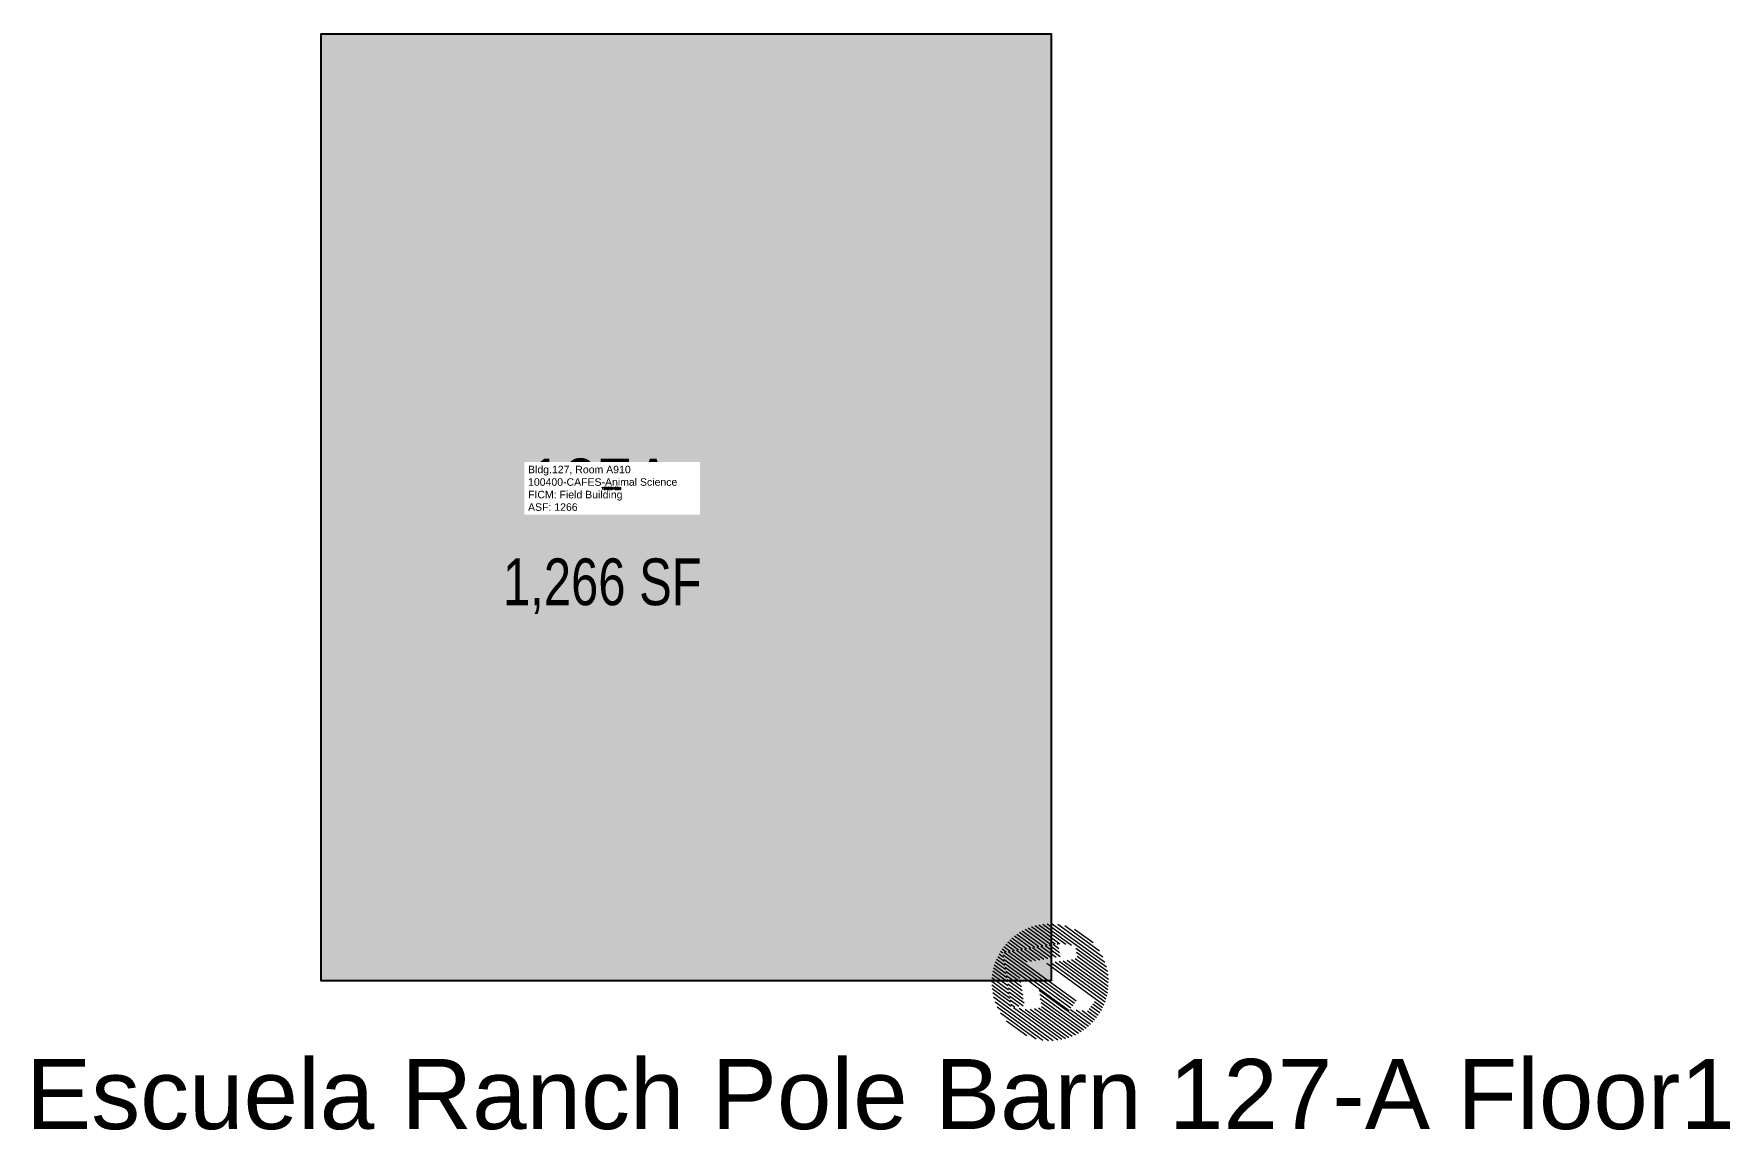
# Model space of a CAD drawing. Header units: inches. Extents: x -102 to 769, y -140 to 423.
import ezdxf
from ezdxf.enums import TextEntityAlignment as Align

# ---------------------------------------------------------------- set-up
doc = ezdxf.new("R2010")
doc.units = ezdxf.units.IN
doc.header["$MEASUREMENT"] = 0
for name, color, linetype in [('A-IDEN-RNUM', 7, 'Continuous'), ('A-IDEN-SNUM', 4, 'Continuous'), ('A-IDEN-VNUM', 4, 'Continuous'), ('A-TTLB', 4, 'Continuous'), ('A-WALL', 5, 'Continuous'), ('AREA-ASSIGN', 7, 'Continuous'), ('AREA-GROSS', 1, 'Continuous'), ('AREA-TEXT', 3, 'Continuous'), ('Rooms-Category-Color', 7, 'Continuous'), ('Rooms-College-Color', 7, 'Continuous'), ('Rooms-Department-Color', 7, 'Continuous'), ('Rooms-Division-Color', 7, 'Continuous'), ('Rooms-Information', 7, 'Continuous')]:
    doc.layers.add(name, color=color, linetype=linetype)
doc.styles.add('CP_AREA', font='arial.ttf', dxfattribs={"height": 15})
doc.styles.add('CP_ROOMSNUMBER', font='arial.ttf', dxfattribs={"height": 1})
doc.styles.add('CP_TITLE', font='arial.ttf', dxfattribs={"width": 0.85, "height": 0.125})
doc.styles.add('ROOMSNUMBER', font='TXT.SHX', dxfattribs={"height": 1})

# ---------------------------------------------------------------- blocks, each defined once
blk = doc.blocks.new('North Large')
at = {"color": 42, "linetype": 'ByBlock', "lineweight": 15, "true_color": 0xe08e00}
for p, q in [((-0.191, 0.205), (-0.191, 0.33)), ((-0.172, 0.224), (-0.172, 0.339)), ((-0.153, 0.242), (-0.153, 0.348)), ((-0.135, 0.261), (-0.135, 0.355)), ((-0.116, 0.28), (-0.116, 0.361)), ((-0.097, 0.299), (-0.097, 0.365)), ((-0.078, 0.318), (-0.078, 0.369)), ((-0.069, -0.206), (-0.069, 0.327)), ((-0.059, 0.336), (-0.059, 0.372)), ((-0.05, -0.206), (-0.05, 0.346)), ((-0.041, 0.355), (-0.041, 0.374)), ((-0.031, -0.206), (-0.031, 0.352)), ((-0.022, 0.343), (-0.022, 0.375)), ((-0.012, -0.206), (-0.012, 0.333)), ((-0.003, 0.324), (-0.003, 0.375)), ((0.016, 0.305), (0.016, 0.374)), ((0.035, 0.286), (0.035, 0.372)), ((0.053, 0.268), (0.053, 0.369)), ((0.072, 0.249), (0.072, 0.365)), ((0.091, 0.23), (0.091, 0.36)), ((0.11, 0.211), (0.11, 0.354)), ((0.129, 0.192), (0.129, 0.347)), ((0.147, 0.174), (0.147, 0.339)), ((0.166, 0.155), (0.166, 0.329)), ((-0.304, -0.237), (-0.304, 0.237)), ((-0.285, 0.111), (-0.285, 0.258)), ((-0.266, 0.13), (-0.266, 0.276)), ((-0.248, 0.148), (-0.248, 0.293)), ((-0.229, 0.167), (-0.229, 0.307)), ((-0.21, 0.186), (-0.21, 0.319)), ((-0.163, 0.113), (-0.163, 0.233)), ((-0.144, 0.132), (-0.144, 0.252)), ((-0.125, 0.151), (-0.125, 0.271)), ((-0.106, 0.17), (-0.106, 0.289)), ((-0.088, -0.206), (-0.088, 0.308)), ((0.006, 0.195), (0.006, 0.315)), ((0.025, 0.176), (0.025, 0.296)), ((0.044, 0.157), (0.044, 0.277)), ((0.063, 0.138), (0.063, 0.258)), ((0.082, 0.12), (0.082, 0.239)), ((0.1, 0.101), (0.1, 0.221)), ((0.185, 0.136), (0.185, 0.318)), ((0.204, 0.117), (0.204, 0.306)), ((0.223, 0.094), (0.223, 0.291)), ((0.242, 0.061), (0.242, 0.275)), ((0.26, 0.028), (0.26, 0.256)), ((0.279, -0.235), (0.279, 0.235)), ((-0.36, -0.142), (-0.36, 0.141)), ((-0.342, -0.181), (-0.342, 0.181)), ((-0.323, -0.212), (-0.323, 0.211)), ((-0.276, 0.089), (-0.276, 0.12)), ((-0.257, 0.07), (-0.257, 0.139)), ((-0.238, 0.051), (-0.238, 0.158)), ((-0.219, 0.057), (-0.219, 0.177)), ((-0.201, 0.076), (-0.201, 0.195)), ((-0.182, 0.094), (-0.182, 0.214)), ((0.119, 0.082), (0.119, 0.202)), ((0.138, 0.063), (0.138, 0.183)), ((0.157, 0.045), (0.157, 0.164)), ((0.176, 0.064), (0.176, 0.145)), ((0.194, 0.082), (0.194, 0.127)), ((0.298, -0.209), (0.298, 0.209)), ((0.317, -0.178), (0.317, 0.178)), ((0.336, -0.138), (0.336, 0.138)), ((-0.379, -0.081), (-0.379, 0.081)), ((-0.285, -0.258), (-0.285, 0.094)), ((-0.266, -0.277), (-0.266, 0.061)), ((-0.248, -0.293), (-0.248, 0.028)), ((-0.229, -0.307), (-0.229, 0.001)), ((-0.116, -0.361), (-0.116, 0.008)), ((-0.097, -0.366), (-0.097, 0.027)), ((0.072, -0.365), (0.072, 0.088)), ((0.091, -0.36), (0.091, 0.069)), ((0.11, -0.354), (0.11, 0.05)), ((0.129, -0.347), (0.129, 0.032)), ((0.147, -0.339), (0.147, 0.013)), ((0.213, 0.101), (0.213, 0.108)), ((0.354, -0.074), (0.354, 0.074)), ((-0.21, -0.319), (-0.21, -0.018)), ((-0.191, -0.33), (-0.191, -0.037)), ((-0.172, -0.34), (-0.172, -0.048)), ((-0.153, -0.348), (-0.153, -0.03)), ((-0.135, -0.355), (-0.135, -0.011)), ((0.166, -0.329), (0.166, -0.006)), ((0.185, -0.318), (0.185, -0.025)), ((0.204, -0.304), (0.204, -0.042)), ((0.223, -0.292), (0.223, -0.042)), ((0.242, -0.275), (0.242, -0.023)), ((0.26, -0.257), (0.26, -0.004)), ((-0.078, -0.369), (-0.078, -0.209)), ((-0.059, -0.372), (-0.059, -0.241)), ((-0.041, -0.374), (-0.041, -0.274)), ((-0.022, -0.375), (-0.022, -0.303)), ((-0.003, -0.375), (-0.003, -0.303)), ((0.016, -0.374), (0.016, -0.303)), ((0.035, -0.372), (0.035, -0.303)), ((0.053, -0.369), (0.053, -0.303))]:
    blk.add_line(p, q, dxfattribs=at)

msp = doc.modelspace()

# ---------------------------------------------------------------- hatches: boundary and pattern name
at = {"layer": 'Rooms-Category-Color', "true_color": 0xfbafa2}
msp.add_hatch(color=21, dxfattribs=at).paths.add_polyline_path([(420.86, -63.5), (45.95, -63.5), (45.94, 422.77), (420.86, 422.77)])
at = {"layer": 'Rooms-College-Color', "true_color": 0xe3c5e1}
msp.add_hatch(color=254, dxfattribs=at).paths.add_polyline_path([(420.86, -63.5), (45.95, -63.5), (45.94, 422.77), (420.86, 422.77)])
at = {"layer": 'Rooms-Department-Color', "true_color": 0xe3c5e1}
msp.add_hatch(color=254, dxfattribs=at).paths.add_polyline_path([(420.86, -63.5), (45.95, -63.5), (45.94, 422.77), (420.86, 422.77)])
at = {"layer": 'Rooms-Division-Color', "true_color": 0xe3c5e1}
msp.add_hatch(color=254, dxfattribs=at).paths.add_polyline_path([(420.86, -63.5), (45.95, -63.5), (45.94, 422.77), (420.86, 422.77)])

# ---------------------------------------------------------------- linework, layer by layer
at = {"layer": 'A-WALL'}
msp.add_lwpolyline([(420.86, -63.5), (45.95, -63.5), (45.94, 422.77), (420.86, 422.77)], close=True, dxfattribs=at)
at = {"layer": 'AREA-ASSIGN'}
msp.add_lwpolyline([(420.86, -63.5), (45.95, -63.5), (45.94, 422.77), (420.86, 422.77)], close=True, dxfattribs=at)
at = {"layer": 'AREA-GROSS'}
msp.add_lwpolyline([(420.86, -63.5), (45.95, -63.5), (45.94, 422.77), (420.86, 422.77)], close=True, dxfattribs=at)

# ---------------------------------------------------------------- block references
at = {"layer": 'Defpoints', "xscale": 79.99999999999999, "yscale": 79.99999999999999, "zscale": 79.99999999999999, "rotation": 53.93853752135752}
msp.add_blockref('North Large', (420.86, -63.5), dxfattribs=at)

# ---------------------------------------------------------------- texts
at = {"layer": 'A-IDEN-RNUM', "style": 'ROOMSNUMBER'}
msp.add_text('0910-00', height=1.2, dxfattribs=at).set_placement((194.86, 189.34), align=Align.MIDDLE)
at = {"layer": 'A-IDEN-SNUM', "style": 'ROOMSNUMBER'}
msp.add_text('1270A91000', height=1.2, dxfattribs=at).set_placement((194.86, 189.34), align=Align.MIDDLE)
at = {"layer": 'A-IDEN-VNUM', "style": 'CP_ROOMSNUMBER', "width": 0.85}
msp.add_text('127A', height=27, dxfattribs=at).set_placement((189.58, 191.33), align=Align.MIDDLE)
at = {"layer": 'A-TTLB', "style": 'CP_TITLE'}
msp.add_text('Escuela Ranch Pole Barn 127-A Floor1', height=36, dxfattribs=at).set_placement((-105.78, -139.7))
at = {"layer": 'AREA-TEXT', "style": 'CP_AREA', "width": 0.75}
msp.add_text('1,266 SF', height=24, dxfattribs=at).set_placement((190.27, 141.37), align=Align.MIDDLE_CENTER)

# ---------------------------------------------------------------- next in the draw order: texts
at = {"layer": 'Rooms-Information', "insert": (152.12, 177.78), "char_height": 3.8571, "width": 86.4, "attachment_point": 7, "style": 'CP_ROOMSNUMBER', "bg_fill": 3, "box_fill_scale": 1.5, "bg_fill_color": 256, "bg_fill_true_color": 13158600, "bg_fill_transparency": 0}
msp.add_mtext('Bldg.127, Room A910^M^J100400-CAFES-Animal Science^M^JFICM: Field Building^M^JASF: 1266', dxfattribs=at)

doc.saveas('drawing.dxf')
